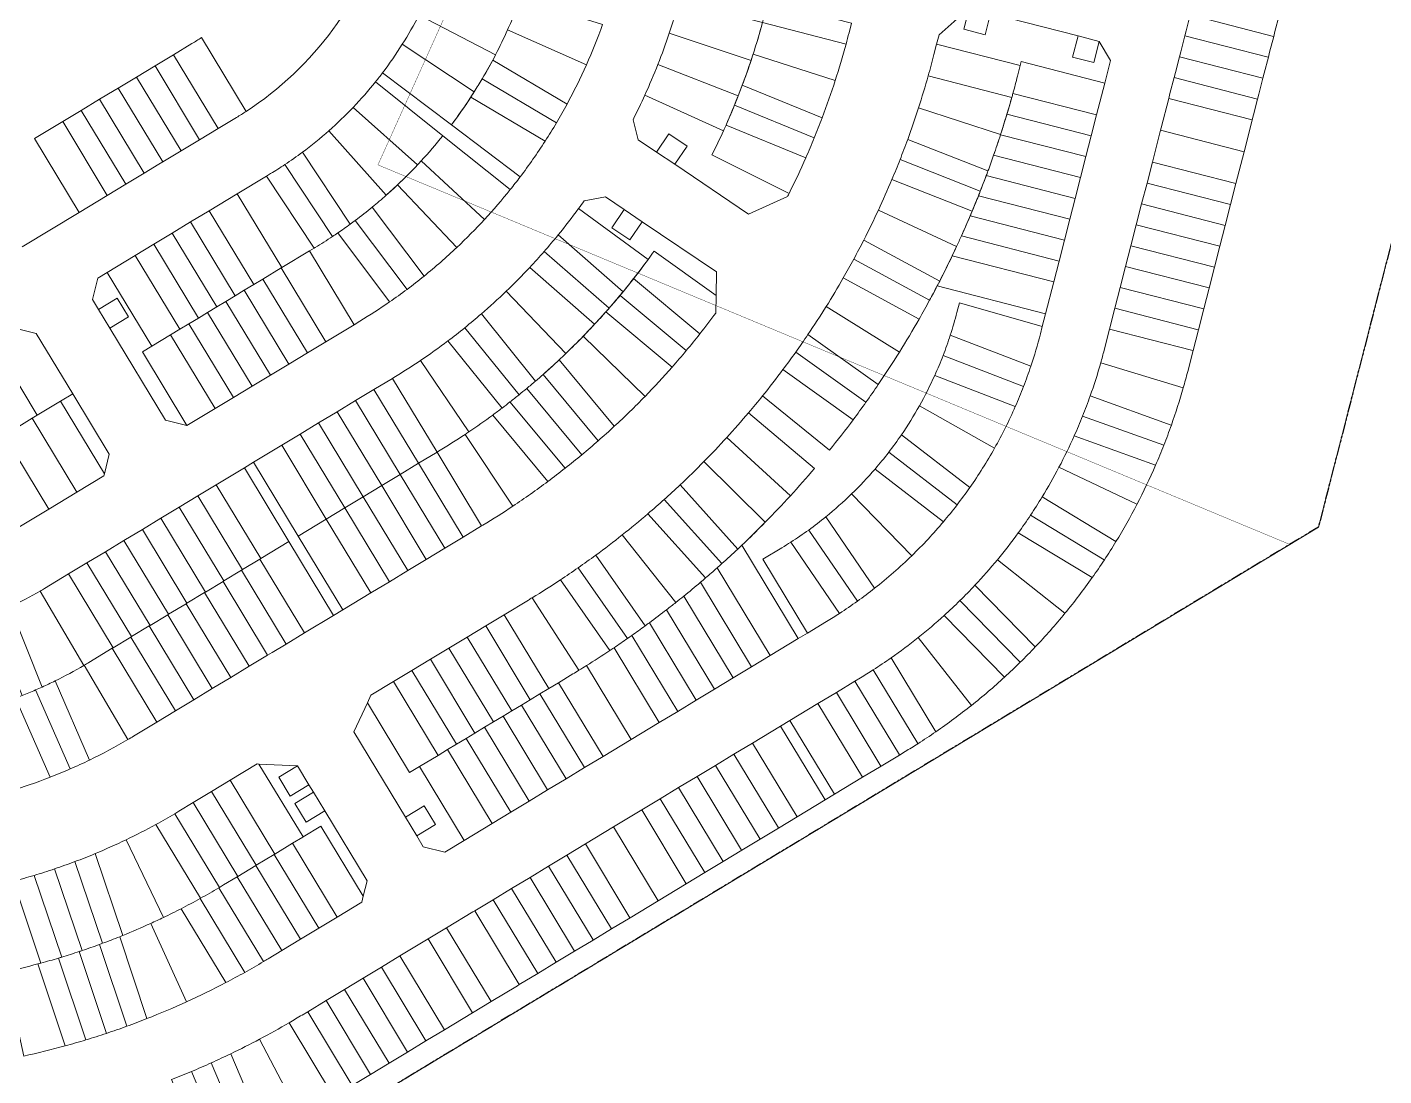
# Model space of a CAD drawing. Header units: centimetres. Extents: x -6122352 to 6876996, y -1694241 to 2592194.
# Drawn here: x -3083444 to -2705937, y -616587 to -324659 of the extents above; entities that cross this region are included whole.
import ezdxf

# ---------------------------------------------------------------- set-up
doc = ezdxf.new("R2010")
doc.units = ezdxf.units.CM
doc.header["$MEASUREMENT"] = 0
doc.linetypes.add('23585-XR-AR-DAMAC PLOT LIMITS$0$PHANTOM2', pattern=[1.25, 0.625, -0.125, 0.125, -0.125, 0.125, -0.125])
for name, color, linetype, lineweight, true_color in [('23585-XR-AR-DAMAC PLOT LIMITS$0$1-End units', 7, 'Continuous', 5, 0xf8991e), ('23585-XR-AR-DAMAC PLOT LIMITS$0$1-Open Space', 7, 'Continuous', 5, 0x90cf5a), ('23585-XR-AR-DAMAC PLOT LIMITS$0$1-Utility', 7, 'Continuous', 5, 0x8db1ff)]:
    doc.layers.add(name, color=color, linetype=linetype, lineweight=lineweight, true_color=true_color)
doc.layers.add('23585-XR-AR-DAMAC PLOT LIMITS$0$1-Mid units', color=41, linetype='Continuous', lineweight=5)
doc.layers.add('A-ANNO-TEXT', color=3, linetype='Continuous', lineweight=25)
doc.layers.add('23585-XR-AR-DAMAC PLOT LIMITS$0$D-Phase New', color=7, linetype='Continuous', true_color=0x000080)
doc.layers.add('23585-XR-AR-DAMAC PLOT LIMITS$0$PROJECT_LIMIT', color=1, linetype='Continuous')
doc.layers.add('@MI-REF LAYER', color=7, linetype='Continuous')

# ---------------------------------------------------------------- blocks, each defined once
blk = doc.blocks.new('23585-XR-AR-DAMAC PLOT LIMITS')
at = {"layer": '23585-XR-AR-DAMAC PLOT LIMITS$0$1-End units', "color": 251, "true_color": 0x636466}
for points in [[(498188.76, 2770326.78), (498168.68, 2770313.68), (498168.3, 2770314.26), (498163.68, 2770321.34), (498183.76, 2770334.44), (498183.78, 2770334.45), (498188.41, 2770327.36), (498188.78, 2770326.79)], [(498193.76, 2770319.11), (498173.68, 2770306.01), (498168.68, 2770313.68), (498188.76, 2770326.78), (498188.78, 2770326.79), (498193.78, 2770319.13)], [(498245.48, 2770130.9), (498243.68, 2770121.92), (498243.66, 2770121.93), (498220.15, 2770126.65), (498221.95, 2770135.62), (498245.46, 2770130.9)], [(498243.09, 2770118.99), (498241.29, 2770110.02), (498241.27, 2770110.02), (498217.76, 2770114.74), (498219.56, 2770123.71), (498243.07, 2770118.99)], [(498033.79, 2770117.92), (498033.47, 2770116.35), (498031.71, 2770107.58), (498008.18, 2770112.3), (498010.05, 2770121.65)], [(498057.01, 2770111.65), (498055.21, 2770102.68), (498031.67, 2770107.38), (498031.71, 2770107.58), (498033.47, 2770116.35)], [(498008.18, 2770112.3), (498031.71, 2770107.58), (498031.67, 2770107.38), (498030.49, 2770101.5), (498029.91, 2770098.61), (498006.38, 2770103.33)], [(497960.57, 2770090.06), (497984.1, 2770085.34), (497982.3, 2770076.37), (497958.77, 2770081.09)], [(498025.19, 2770075.08), (498024.59, 2770072.09), (498023.39, 2770066.11), (497999.86, 2770070.83), (498001.66, 2770079.8)], [(498234.2, 2770074.72), (498232.4, 2770065.75), (498232.39, 2770065.75), (498208.87, 2770070.47), (498210.67, 2770079.44), (498234.19, 2770074.73)], [(498048.12, 2770067.38), (498046.32, 2770058.41), (498022.79, 2770063.12), (498023.39, 2770066.11), (498024.59, 2770072.09)], [(498091.68, 2770069.43), (498089.88, 2770060.46), (498066.34, 2770065.18), (498068.15, 2770074.15)], [(498115.21, 2770064.71), (498113.41, 2770055.73), (498089.88, 2770060.46), (498091.68, 2770069.43)], [(498232.4, 2770065.75), (498230.6, 2770056.78), (498230.59, 2770056.78), (498207.07, 2770061.5), (498208.87, 2770070.47), (498232.39, 2770065.75)], [(498089.29, 2770057.52), (498087.49, 2770048.55), (498063.95, 2770053.27), (498065.76, 2770062.24)], [(498112.82, 2770052.8), (498110.96, 2770043.56), (498087.43, 2770048.28), (498087.49, 2770048.55), (498089.29, 2770057.52)], [(498161.2, 2770047.91), (498160.02, 2770042), (498159.38, 2770038.84), (498137.13, 2770043.31), (498136.23, 2770045.46), (498137.67, 2770052.63)], [(498185.35, 2770046.25), (498183.55, 2770037.28), (498160.02, 2770042), (498161.2, 2770047.91), (498161.82, 2770050.97)], [(498018.33, 2770040.92), (498017.56, 2770037.05), (498016.07, 2770029.63), (497992.54, 2770034.35), (497993.95, 2770041.37), (497999.07, 2770044.78)], [(498040.69, 2770032.41), (498041.01, 2770031.93), (498039.28, 2770023.31), (498015.75, 2770028.03), (498016.07, 2770029.63), (498017.56, 2770037.05)], [(498039.28, 2770023.31), (498037.48, 2770014.34), (498013.95, 2770019.06), (498014.89, 2770023.74), (498015.75, 2770028.03)], [(498223.4, 2770020.88), (498221.72, 2770012.51), (498221.7, 2770012.51), (498198.19, 2770017.23), (498199.87, 2770025.6), (498199.99, 2770026.2), (498223.5, 2770021.49), (498223.52, 2770021.48)], [(498037.48, 2770014.34), (498035.47, 2770004.31), (498012.14, 2770010.08), (498013.71, 2770017.86), (498013.95, 2770019.06)], [(498176.02, 2770006.12), (498177, 2770004.64), (498175.43, 2769996.85), (498151.9, 2770001.57), (498152.56, 2770004.82), (498152.56, 2770004.87), (498153.71, 2770010.59)], [(498220.54, 2770006.62), (498218.73, 2769997.63), (498218.72, 2769997.63), (498195.21, 2770002.38), (498197.01, 2770011.35), (498220.52, 2770006.63)], [(498152.56, 2770004.87), (498152.56, 2770004.82), (498151.9, 2770001.57), (498150.75, 2769995.85), (498127.22, 2770000.57), (498128.95, 2770009.18), (498129.27, 2770009.5), (498129.31, 2770009.54)]]:
    blk.add_lwpolyline(points, close=True, dxfattribs=at)
for points in [[(498153.49, 2770303.47), (498133.35, 2770290.33, 0.00456), (498130.66, 2770294.54), (498129.02, 2770297.06), (498128.39, 2770298.02), (498148.49, 2770311.13)], [(498130.66, 2770294.54, -0.00456), (498133.35, 2770290.33, -0.001049), (498133.96, 2770289.36), (498113.86, 2770276.24, 0.006148), (498110.56, 2770281.43), (498108.92, 2770283.94), (498129.02, 2770297.06)], [(498139.47, 2770280.08), (498118.6, 2770268.23, 0.009305), (498113.86, 2770276.24), (498133.96, 2770289.36, -0.009844)], [(498142.42, 2770274.75, -0.004252), (498144.59, 2770270.63), (498123.03, 2770260.08, 0.009281), (498118.6, 2770268.23), (498139.47, 2770280.08, -0.005555)], [(498225.82, 2770269.91), (498225.8, 2770269.9), (498205.17, 2770257.68, 0.006105), (498203.2, 2770260.77), (498199.91, 2770265.81), (498219.99, 2770278.91), (498220.01, 2770278.93), (498223.3, 2770273.89, -0.006758)], [(498231.21, 2770260.49), (498231.19, 2770260.48), (498209.97, 2770249.31, 0.016063), (498205.17, 2770257.68), (498225.8, 2770269.9), (498225.82, 2770269.91, -0.015588)], [(498097.33, 2770256.27), (498076.47, 2770244.41, 0.011357), (498071.76, 2770252.27), (498091.87, 2770265.38, -0.011781)], [(498184.72, 2770255.61), (498158.64, 2770238.59, 0.00138), (498158.12, 2770240.01, 0.00716), (498155.29, 2770247.33), (498179.72, 2770263.27)], [(498152.94, 2770252.96, -0.002922), (498154.19, 2770250.01), (498132.03, 2770240.8, 0.009281), (498128.3, 2770249.3), (498149.87, 2770259.85, -0.006885)], [(498102.52, 2770246.6), (498080.81, 2770236.34, 0.009081), (498077.37, 2770242.81, 0.002282), (498076.47, 2770244.41), (498097.33, 2770256.27, -0.012156)], [(498077.37, 2770242.81), (498056.39, 2770231.14, 0.0131), (498051.66, 2770239.15), (498071.76, 2770252.27, -0.013639)], [(498192.73, 2770242.71), (498171.21, 2770232.03, 0.015291), (498167.78, 2770237.66), (498166.26, 2770239.98), (498186.74, 2770252.51), (498187.88, 2770250.77, -0.01785)], [(498158.12, 2770240.01), (498135.43, 2770232.17, 0.009281), (498132.03, 2770240.8), (498154.19, 2770250.01, -0.009807)], [(498241.02, 2770238.51), (498240.99, 2770238.51), (498218.75, 2770229.5, 0.016118), (498215.19, 2770238.5), (498236.46, 2770249.69), (498236.48, 2770249.7, -0.017331)], [(498082.23, 2770233.49), (498060.68, 2770222.94, 0.013033), (498056.39, 2770231.14), (498077.37, 2770242.81, -0.013033)], [(498244.72, 2770227.2), (498244.7, 2770227.2), (498221.68, 2770220.46, 0.015829), (498218.75, 2770229.5), (498240.99, 2770238.51), (498241.02, 2770238.51, -0.017091)], [(498085.94, 2770225.5, -0.002102), (498086.61, 2770223.94), (498064.54, 2770214.52, 0.013035), (498060.68, 2770222.94), (498082.23, 2770233.49, -0.010932)], [(498111.82, 2770225.61), (498089.41, 2770217.02, 0.009262), (498086.61, 2770223.94, 0.002102), (498085.94, 2770225.5), (498107.65, 2770235.75, -0.012156)], [(498202.72, 2770219.87), (498179.91, 2770212.39, 0.02204), (498176.55, 2770221.28), (498198.07, 2770231.96, -0.024575)], [(498165.13, 2770218.37), (498142.01, 2770211.93, 0.009281), (498139.35, 2770220.82), (498162.04, 2770228.67, -0.009807)], [(498047.35, 2770208.16), (498025.33, 2770198.62, 0.009568), (498023.18, 2770203.33, 0.007816), (498021.29, 2770207.12), (498042.1, 2770219.11, -0.019057)], [(498167.81, 2770207.97), (498144.33, 2770202.95, 0.009281), (498142.01, 2770211.93), (498165.13, 2770218.37, -0.009807)], [(498206.15, 2770207.38), (498182.48, 2770203.24, 0.022037), (498179.91, 2770212.39), (498202.72, 2770219.87, -0.024577)], [(498249.86, 2770203.26), (498249.84, 2770203.26), (498226.16, 2770199.47, 0.015758), (498224.56, 2770208.8), (498247.64, 2770215.55), (498247.66, 2770215.56, -0.017942)], [(498051.75, 2770196.85), (498028.77, 2770189.87, 0.003163), (498028.19, 2770191.48, 0.014221), (498025.33, 2770198.62), (498047.35, 2770208.16, -0.019058)], [(498025.33, 2770198.62, -0.014221), (498028.19, 2770191.48), (498005.66, 2770183.2, 0.021398), (498001.99, 2770191.99), (498023.18, 2770203.33, -0.009568)], [(498251.18, 2770190.86), (498251.16, 2770190.86), (498227.17, 2770190.08, 0.015739), (498226.16, 2770199.47), (498249.84, 2770203.26), (498249.86, 2770203.26, -0.017908)], [(498148.4, 2770182.06, 0.009283), (498146.84, 2770191.21), (498170.32, 2770196.23, -0.009807), (498172.13, 2770185.64)], [(498209.24, 2770182.65), (498185.25, 2770181.94, 0.022044), (498184.55, 2770191.42), (498208.22, 2770195.56, -0.024574)], [(498030.64, 2770184.16, -0.007744), (498031.79, 2770180.13), (498008.52, 2770174.27, 0.021059), (498005.66, 2770183.2), (498028.19, 2770191.48, -0.014254)], [(498122.6, 2770188.08, -0.008114), (498123.88, 2770180.88), (498100.09, 2770177.67, 0.00836), (498098.88, 2770184.3, 0.003471), (498098.31, 2770187.04), (498119.04, 2770191.43)], [(498057.88, 2770173.52), (498034.27, 2770169.19, 0.017388), (498032.25, 2770178.38), (498055.24, 2770185.37, -0.01906)], [(498100.8, 2770173.05), (498076.93, 2770170.4, 0.013148), (498075.35, 2770179.6), (498098.88, 2770184.3, -0.014154)], [(498034.27, 2770169.19), (498010.66, 2770164.87, 0.021678), (498008.52, 2770174.27), (498031.79, 2770180.13, -0.020735)], [(498208.94, 2770168.92), (498185.11, 2770172.33, 0.022294), (498185.25, 2770181.94), (498209.24, 2770182.65, -0.026063)], [(498174.11, 2770169.02), (498150.21, 2770166.9, 0.009223), (498149.22, 2770176.07), (498173.04, 2770179.07, -0.009226)], [(498251.19, 2770166.72), (498251.17, 2770166.73), (498227.26, 2770168.57, 0.015853), (498227.6, 2770178.08), (498251.58, 2770178.87), (498251.6, 2770178.87, -0.017448)], [(498059.92, 2770158.22), (498036.01, 2770156.2, 0.017173), (498034.91, 2770165.43), (498058.63, 2770169.08, -0.017173)], [(498126.41, 2770157.88), (498102.45, 2770156.5, 0.005751), (498102.12, 2770161.12, 0.005794), (498101.69, 2770165.78), (498125.49, 2770168.98, -0.012344)], [(498174.82, 2770158.93), (498150.85, 2770157.7, 0.009226), (498150.21, 2770166.9), (498174.11, 2770169.02, -0.009225)], [(498036.01, 2770156.2, -0.002693), (498036.12, 2770154.75), (498012.23, 2770152.33, 0.021345), (498011.19, 2770161.77), (498034.91, 2770165.43, -0.017173)], [(498251.19, 2770166.72, -0.017671), (498249.91, 2770154.49), (498249.89, 2770154.49), (498226.33, 2770159.22, 0.015645), (498227.26, 2770168.57), (498251.17, 2770166.73)], [(498102.73, 2770149.73), (498078.73, 2770149.14, 0.013148), (498078.26, 2770158.47), (498102.12, 2770161.12, -0.014154)], [(498060.47, 2770147.29), (498036.47, 2770146.92, 0.014481), (498036.12, 2770154.75, 0.002693), (498036.01, 2770156.2), (498059.92, 2770158.22, -0.017175)], [(498126.78, 2770145.95), (498102.77, 2770147.11, 0.003254), (498102.73, 2770149.73, 0.008403), (498102.45, 2770156.5), (498126.41, 2770157.88, -0.013236)], [(498175.16, 2770148.19), (498151.16, 2770148.42, 0.009281), (498150.85, 2770157.7), (498174.82, 2770158.93, -0.009808)], [(498207.5, 2770157, -0.008131), (498206.72, 2770152.78), (498205.5, 2770146.7), (498181.97, 2770151.42), (498183.19, 2770157.5, 0.006842), (498183.73, 2770160.41)], [(498036.47, 2770142.58), (498012.47, 2770142.98, 0.021026), (498012.23, 2770152.33), (498036.12, 2770154.75, -0.022509)], [(498060.19, 2770135.16), (498036.29, 2770137.52, 0.00936), (498036.47, 2770142.58, 0.008024), (498036.47, 2770146.92), (498060.47, 2770147.29, -0.019058)], [(498102.75, 2770141.1, -0.003451), (498102.68, 2770138.32), (498078.71, 2770139.81, 0.013148), (498078.73, 2770149.14), (498102.73, 2770149.73, -0.010703)], [(498204.91, 2770143.76), (498203.11, 2770134.79), (498175.15, 2770140.4, 0.001638), (498175.17, 2770142.19, 0.005475), (498175.16, 2770148.19, 0.001405), (498175.14, 2770149.73)], [(498036.47, 2770142.58, -0.009359), (498036.29, 2770137.52, -0.011091), (498035.83, 2770131.53, -0.003262), (498035.65, 2770129.78), (498011.91, 2770133.5, 0.021322), (498012.47, 2770142.98)], [(498175.05, 2770136.19, -0.001716), (498174.98, 2770134.31, -0.005538), (498174.68, 2770128.25, -0.002553), (498174.5, 2770125.46), (498150.56, 2770127.16, 0.009281), (498151.04, 2770136.42)], [(497992.93, 2770129.62, -0.00847), (497992.37, 2770126.52), (497991.19, 2770120.64), (497967.66, 2770125.36), (497968.84, 2770131.24, 0.011418), (497969.39, 2770134.34)], [(498101.94, 2770126.34, -0.003997), (498101.62, 2770123.13, -0.010158), (498100.57, 2770115.01), (498076.83, 2770118.56, 0.013148), (498077.97, 2770127.83)], [(498174.5, 2770125.46, -0.002965), (498174.25, 2770122.22, -0.005505), (498173.69, 2770116.21, -0.001335), (498173.53, 2770114.76), (498149.73, 2770117.91, 0.009281), (498150.56, 2770127.16)], [(498059.01, 2770123.22, -0.015506), (498057.37, 2770113.48), (498057.01, 2770111.65), (498033.47, 2770116.35), (498033.79, 2770117.92), (498033.84, 2770118.2, 0.010571), (498034.85, 2770123.83, 0.003263), (498035.11, 2770125.58)], [(498125.63, 2770121.97, -0.013236), (498124.1, 2770110.13), (498100.39, 2770113.82, 0.001492), (498100.57, 2770115.01, 0.010158), (498101.62, 2770123.13)], [(498100.57, 2770115.01, -0.001492), (498100.39, 2770113.82, -0.010918), (498098.84, 2770105.15), (498098.76, 2770104.73), (498075.23, 2770109.45), (498075.31, 2770109.88, 0.012412), (498076.83, 2770118.56)], [(498124.1, 2770110.13, -0.010918), (498122.38, 2770100.43), (498122.29, 2770100), (498098.76, 2770104.73), (498098.84, 2770105.15, 0.010918), (498100.39, 2770113.82)], [(498171.95, 2770102.86, -0.007045), (498170.66, 2770095.25, -0.002262), (498170.2, 2770092.81), (498146.55, 2770096.9, 0.009258), (498148.16, 2770106.02)], [(498196.03, 2770099.49), (498194.23, 2770090.54), (498170.66, 2770095.25, 0.007045), (498171.95, 2770102.86, 0.001309), (498172.17, 2770104.28)], [(498170.2, 2770092.81, -0.001768), (498169.83, 2770090.91), (498168.9, 2770086.27), (498168.28, 2770083.21), (498144.75, 2770087.93), (498146.3, 2770095.63, 0.001293), (498146.55, 2770096.9)], [(498194.23, 2770090.54), (498192.43, 2770081.55), (498168.9, 2770086.27), (498169.83, 2770090.91, 0.001768), (498170.2, 2770092.81, 0.002262), (498170.66, 2770095.25)], [(498078.04, 2770001.48), (498077.99, 2770001.22), (498076.5, 2769993.78, -0.003073), (498076.18, 2769992.25), (498076.17, 2769992.19), (498052.7, 2769997.21, 0.003206), (498052.97, 2769998.5), (498054.51, 2770006.21)], [(498101.52, 2769996.5), (498100.03, 2769989.06, -0.003073), (498099.65, 2769987.24), (498076.18, 2769992.25, 0.003073), (498076.5, 2769993.78), (498077.99, 2770001.22)], [(498076.17, 2769992.19, -0.017951), (498073.94, 2769983.35, -0.007891), (498072.76, 2769979.52), (498050.28, 2769988.02, 0.023084), (498052.7, 2769997.21)], [(498099.65, 2769987.24, -0.019972), (498096.67, 2769975.56), (498073.94, 2769983.35, 0.017951), (498076.17, 2769992.19), (498076.18, 2769992.25)], [(498145.9, 2769972.35), (498145.86, 2769972.19, -0.007536), (498144.37, 2769966.37, -0.006905), (498142.85, 2769961.07), (498119.88, 2769968.02, 0.013381), (498122.35, 2769977.07)], [(498092.78, 2769964.21, -0.020449), (498087.85, 2769952.9), (498066.26, 2769963.37, 0.010676), (498068.52, 2769968.3, 0.007891), (498070.05, 2769972)], [(498142.85, 2769961.07, -0.004869), (498141.69, 2769957.37, -0.01065), (498138.9, 2769949.35), (498116.9, 2769959.06, 0.013456), (498119.88, 2769968.02)], [(498167.95, 2769961.63, -0.013603), (498164.52, 2769949.98), (498141.69, 2769957.37, 0.004869), (498142.85, 2769961.07, 0.006905), (498144.37, 2769966.37)], [(498211.62, 2769962.34, -0.010258), (498209.09, 2769951.74), (498209.07, 2769951.74), (498185.9, 2769957.95, 0.009728), (498188.09, 2769967.09), (498211.6, 2769962.34)], [(498164.52, 2769949.98, -0.013406), (498160.53, 2769938.69), (498138.59, 2769948.5, 0.001136), (498138.9, 2769949.35, 0.01065), (498141.69, 2769957.37)], [(498209.09, 2769951.74, -0.010235), (498206.13, 2769941.28), (498206.11, 2769941.28), (498183.49, 2769949.32, 0.009269), (498185.9, 2769957.95), (498209.07, 2769951.74)], [(498129.21, 2769927.39, -0.001135), (498128.79, 2769926.59, -0.011633), (498124.31, 2769918.47, -0.002752), (498123.2, 2769916.58), (498102.59, 2769928.88, 0.013456), (498107.21, 2769937.11)], [(498150.74, 2769916.78, -0.013253), (498145.05, 2769906.39), (498124.31, 2769918.47, 0.011633), (498128.79, 2769926.59)]]:
    blk.add_lwpolyline(points, format="xyb", close=True, dxfattribs=at)
at = {"layer": '23585-XR-AR-DAMAC PLOT LIMITS$0$1-Mid units', "color": 251, "true_color": 0x636466}
for points in [[(498170.65, 2770354.54), (498150.57, 2770341.44), (498149.78, 2770342.64), (498147.29, 2770346.46), (498167.37, 2770359.57), (498167.39, 2770359.58), (498169.88, 2770355.76), (498170.67, 2770354.55)], [(498173.93, 2770349.52), (498153.85, 2770336.41), (498153.06, 2770337.62), (498150.57, 2770341.44), (498170.65, 2770354.54), (498170.67, 2770354.55), (498173.16, 2770350.73), (498173.95, 2770349.53)], [(498177.21, 2770344.49), (498157.13, 2770331.39), (498156.34, 2770332.59), (498153.85, 2770336.41), (498173.93, 2770349.52), (498173.95, 2770349.53), (498176.44, 2770345.71), (498177.23, 2770344.5)], [(498180.49, 2770339.47), (498160.4, 2770326.36), (498159.62, 2770327.57), (498157.13, 2770331.39), (498177.21, 2770344.49), (498177.23, 2770344.5), (498179.72, 2770340.68), (498180.5, 2770339.48)], [(498183.76, 2770334.44), (498163.68, 2770321.34), (498162.9, 2770322.54), (498160.4, 2770326.36), (498180.49, 2770339.47), (498180.5, 2770339.48), (498183, 2770335.66), (498183.78, 2770334.45)], [(498197.04, 2770314.09), (498176.96, 2770300.99), (498173.68, 2770306.01), (498193.76, 2770319.11), (498193.78, 2770319.13), (498197.06, 2770314.1)], [(498200.32, 2770309.06), (498180.24, 2770295.96), (498176.96, 2770300.99), (498197.04, 2770314.09), (498197.06, 2770314.1), (498200.34, 2770309.08)], [(498203.6, 2770304.04), (498183.52, 2770290.94), (498180.24, 2770295.96), (498200.32, 2770309.06), (498200.34, 2770309.08), (498203.62, 2770304.05)], [(498206.88, 2770299.01), (498186.8, 2770285.91), (498183.52, 2770290.94), (498203.6, 2770304.04), (498203.62, 2770304.05), (498206.9, 2770299.03)], [(498210.16, 2770293.99), (498190.08, 2770280.89), (498186.8, 2770285.91), (498206.88, 2770299.01), (498206.9, 2770299.03), (498210.18, 2770294)], [(498213.44, 2770288.96), (498193.36, 2770275.86), (498190.08, 2770280.89), (498210.16, 2770293.99), (498210.18, 2770294), (498213.46, 2770288.98)], [(498216.71, 2770283.94), (498196.63, 2770270.84), (498193.36, 2770275.86), (498213.44, 2770288.96), (498213.46, 2770288.98), (498216.73, 2770283.95)], [(498219.99, 2770278.91), (498199.91, 2770265.81), (498196.63, 2770270.84), (498216.71, 2770283.94), (498216.73, 2770283.95), (498220.01, 2770278.93)], [(498247.84, 2770142.66), (498246.66, 2770136.78), (498246.64, 2770136.78), (498223.13, 2770141.51), (498224.31, 2770147.39), (498247.82, 2770142.66)], [(498246.66, 2770136.78), (498245.48, 2770130.9), (498245.46, 2770130.9), (498221.95, 2770135.62), (498223.13, 2770141.51), (498246.64, 2770136.78)], [(497967.66, 2770125.36), (497991.19, 2770120.64), (497990.01, 2770114.75), (497966.48, 2770119.48)], [(497966.48, 2770119.48), (497990.01, 2770114.75), (497988.83, 2770108.87), (497965.3, 2770113.59)], [(497965.3, 2770113.59), (497988.83, 2770108.87), (497987.65, 2770102.99), (497964.11, 2770107.71)], [(498241.29, 2770110.02), (498240.11, 2770104.14), (498240.09, 2770104.14), (498216.57, 2770108.86), (498217.76, 2770114.74), (498241.27, 2770110.02)], [(498098.76, 2770104.73), (498097.58, 2770098.84), (498074.05, 2770103.57), (498075.23, 2770109.45)], [(498240.11, 2770104.14), (498238.93, 2770098.25), (498238.91, 2770098.26), (498215.39, 2770102.98), (498216.57, 2770108.86), (498240.09, 2770104.14)], [(497964.11, 2770107.71), (497987.65, 2770102.99), (497987.4, 2770101.78), (497986.47, 2770097.11), (497962.93, 2770101.83), (497963.87, 2770106.5)], [(498031.67, 2770107.38), (498055.21, 2770102.68), (498054.02, 2770096.8), (498030.49, 2770101.5)], [(498122.29, 2770100), (498121.11, 2770094.12), (498097.58, 2770098.84), (498098.76, 2770104.73)], [(497962.93, 2770101.83), (497986.47, 2770097.11), (497985.28, 2770091.22), (497961.75, 2770095.95)], [(498006.38, 2770103.33), (498029.91, 2770098.61), (498029.31, 2770095.62), (498028.73, 2770092.73), (498005.2, 2770097.45)], [(498054.02, 2770096.8), (498052.84, 2770090.91), (498029.31, 2770095.62), (498029.91, 2770098.61), (498030.49, 2770101.5)], [(498097.58, 2770098.84), (498096.4, 2770092.96), (498072.87, 2770097.68), (498074.05, 2770103.57)], [(498238.93, 2770098.25), (498237.74, 2770092.37), (498237.73, 2770092.37), (498214.21, 2770097.09), (498215.39, 2770102.98), (498238.91, 2770098.26)], [(498028.73, 2770092.73), (498028.13, 2770089.73), (498027.55, 2770086.84), (498004.02, 2770091.57), (498005.2, 2770097.45)], [(498096.4, 2770092.96), (498095.22, 2770087.08), (498071.69, 2770091.8), (498072.87, 2770097.68)], [(498121.11, 2770094.12), (498119.93, 2770088.24), (498096.4, 2770092.96), (498097.58, 2770098.84)], [(498237.74, 2770092.37), (498236.56, 2770086.49), (498236.55, 2770086.49), (498213.03, 2770091.21), (498214.21, 2770097.09), (498237.73, 2770092.37)], [(497961.75, 2770095.95), (497985.28, 2770091.22), (497984.1, 2770085.34), (497960.57, 2770090.06)], [(498052.84, 2770090.91), (498051.66, 2770085.03), (498028.13, 2770089.73), (498028.73, 2770092.73), (498029.31, 2770095.62)], [(498027.55, 2770086.84), (498026.95, 2770083.85), (498026.37, 2770080.96), (498002.84, 2770085.68), (498004.02, 2770091.57)], [(498051.66, 2770085.03), (498050.48, 2770079.15), (498026.95, 2770083.85), (498027.55, 2770086.84), (498028.13, 2770089.73)], [(498095.22, 2770087.08), (498094.04, 2770081.19), (498070.51, 2770085.92), (498071.69, 2770091.8)], [(498119.93, 2770088.24), (498118.75, 2770082.35), (498095.22, 2770087.08), (498096.4, 2770092.96)], [(498236.56, 2770086.49), (498235.38, 2770080.61), (498235.37, 2770080.61), (498211.85, 2770085.33), (498213.03, 2770091.21), (498236.55, 2770086.49)], [(498002.84, 2770085.68), (498026.37, 2770080.96), (498025.77, 2770077.97), (498025.19, 2770075.08), (498001.66, 2770079.8)], [(498094.04, 2770081.19), (498092.86, 2770075.31), (498069.33, 2770080.03), (498070.51, 2770085.92)], [(498118.75, 2770082.35), (498117.57, 2770076.47), (498094.04, 2770081.19), (498095.22, 2770087.08)], [(498168.28, 2770083.21), (498167.72, 2770080.39), (498167.1, 2770077.32), (498143.57, 2770082.05), (498144.75, 2770087.93)], [(498168.9, 2770086.27), (498192.43, 2770081.55), (498191.25, 2770075.67), (498167.72, 2770080.39), (498168.28, 2770083.21)], [(498050.48, 2770079.15), (498049.3, 2770073.27), (498025.77, 2770077.97), (498026.37, 2770080.96), (498026.95, 2770083.85)], [(498167.1, 2770077.32), (498166.54, 2770074.5), (498165.92, 2770071.44), (498142.39, 2770076.16), (498143.57, 2770082.05)], [(498235.38, 2770080.61), (498234.2, 2770074.72), (498234.19, 2770074.73), (498210.67, 2770079.44), (498211.85, 2770085.33), (498235.37, 2770080.61)], [(498092.86, 2770075.31), (498091.68, 2770069.43), (498068.15, 2770074.15), (498069.33, 2770080.03)], [(498117.57, 2770076.47), (498116.39, 2770070.59), (498092.86, 2770075.31), (498094.04, 2770081.19)], [(498191.25, 2770075.67), (498190.07, 2770069.78), (498166.54, 2770074.5), (498167.1, 2770077.32), (498167.72, 2770080.39)], [(498049.3, 2770073.27), (498048.12, 2770067.38), (498024.59, 2770072.09), (498025.19, 2770075.08), (498025.77, 2770077.97)], [(498116.39, 2770070.59), (498115.21, 2770064.71), (498091.68, 2770069.43), (498092.86, 2770075.31)], [(498142.39, 2770076.16), (498165.92, 2770071.44), (498165.36, 2770068.62), (498164.74, 2770065.56), (498141.21, 2770070.28)], [(498166.54, 2770074.5), (498190.07, 2770069.78), (498188.89, 2770063.9), (498165.36, 2770068.62), (498165.92, 2770071.44)], [(498164.74, 2770065.56), (498164.18, 2770062.74), (498163.56, 2770059.68), (498140.03, 2770064.4), (498141.21, 2770070.28)], [(498165.36, 2770068.62), (498188.89, 2770063.9), (498187.71, 2770058.02), (498164.18, 2770062.74), (498164.74, 2770065.56)], [(498163.56, 2770059.68), (498163, 2770056.86), (498162.38, 2770053.79), (498138.85, 2770058.51), (498140.03, 2770064.4)], [(498187.71, 2770058.02), (498186.53, 2770052.13), (498163, 2770056.86), (498163.56, 2770059.68), (498164.18, 2770062.74)], [(498230.6, 2770056.78), (498229.42, 2770050.9), (498229.41, 2770050.9), (498205.89, 2770055.62), (498207.07, 2770061.5), (498230.59, 2770056.78)], [(498138.85, 2770058.51), (498162.38, 2770053.79), (498161.82, 2770050.97), (498161.2, 2770047.91), (498137.67, 2770052.63)], [(498163, 2770056.86), (498186.53, 2770052.13), (498185.35, 2770046.25), (498161.82, 2770050.97), (498162.38, 2770053.79)], [(498229.42, 2770050.9), (498228.24, 2770045.01), (498228.23, 2770045.02), (498204.71, 2770049.73), (498205.89, 2770055.62), (498229.41, 2770050.9)], [(498087.49, 2770048.55), (498087.43, 2770048.28), (498086.31, 2770042.7), (498086.31, 2770042.66), (498062.77, 2770047.39), (498063.95, 2770053.27)], [(498110.96, 2770043.56), (498109.78, 2770037.68), (498086.25, 2770042.4), (498086.31, 2770042.66), (498086.31, 2770042.7), (498087.43, 2770048.28)], [(498228.24, 2770045.01), (498227.06, 2770039.13), (498227.05, 2770039.13), (498203.53, 2770043.85), (498204.71, 2770049.73), (498228.23, 2770045.02)], [(498086.31, 2770042.66), (498086.25, 2770042.4), (498085.12, 2770036.78), (498061.59, 2770041.5), (498062.77, 2770047.39)], [(498085.12, 2770036.78), (498085.07, 2770036.52), (498083.94, 2770030.9), (498060.41, 2770035.62), (498061.59, 2770041.5)], [(498109.78, 2770037.68), (498108.89, 2770033.22), (498108.6, 2770031.8), (498085.07, 2770036.52), (498085.12, 2770036.78), (498086.25, 2770042.4)], [(498227.06, 2770039.13), (498225.88, 2770033.25), (498225.86, 2770033.25), (498202.35, 2770037.97), (498203.53, 2770043.85), (498227.05, 2770039.13)], [(498108.6, 2770031.8), (498107.42, 2770025.91), (498083.89, 2770030.64), (498083.94, 2770030.9), (498085.07, 2770036.52)], [(498225.88, 2770033.25), (498224.7, 2770027.36), (498224.68, 2770027.37), (498201.17, 2770032.09), (498202.35, 2770037.97), (498225.86, 2770033.25)], [(498016.07, 2770029.63), (498015.75, 2770028.03), (498014.89, 2770023.74), (497991.36, 2770028.47), (497992.54, 2770034.35)], [(498083.94, 2770030.9), (498083.89, 2770030.64), (498082.76, 2770025.02), (498059.23, 2770029.74), (498060.41, 2770035.62)], [(498082.76, 2770025.02), (498082.71, 2770024.75), (498081.58, 2770019.13), (498058.05, 2770023.85), (498059.23, 2770029.74)], [(498107.42, 2770025.91), (498106.24, 2770020.03), (498082.71, 2770024.75), (498082.76, 2770025.02), (498083.89, 2770030.64)], [(498224.7, 2770027.36), (498223.52, 2770021.48), (498223.5, 2770021.49), (498199.99, 2770026.2), (498201.17, 2770032.09), (498224.68, 2770027.37)], [(498081.58, 2770019.13), (498081.53, 2770018.87), (498080.4, 2770013.25), (498056.87, 2770017.97), (498058.05, 2770023.85)], [(498106.24, 2770020.03), (498105.06, 2770014.15), (498081.53, 2770018.87), (498081.58, 2770019.13), (498082.71, 2770024.75)], [(498080.4, 2770013.25), (498080.35, 2770012.99), (498079.22, 2770007.37), (498055.69, 2770012.09), (498056.87, 2770017.97)], [(498105.06, 2770014.15), (498103.88, 2770008.27), (498080.35, 2770012.99), (498080.4, 2770013.25), (498081.53, 2770018.87)], [(498079.22, 2770007.37), (498079.17, 2770007.11), (498078.04, 2770001.48), (498054.51, 2770006.21), (498055.69, 2770012.09)], [(498103.88, 2770008.27), (498102.7, 2770002.38), (498079.17, 2770007.11), (498079.22, 2770007.37), (498080.35, 2770012.99)], [(498102.7, 2770002.38), (498101.52, 2769996.5), (498077.99, 2770001.22), (498078.04, 2770001.48), (498079.17, 2770007.11)], [(498150.75, 2769995.85), (498150.72, 2769995.69), (498149.57, 2769989.97), (498126.04, 2769994.69), (498127.22, 2770000.57)], [(498151.9, 2770001.57), (498175.43, 2769996.85), (498174.25, 2769990.97), (498150.72, 2769995.69), (498150.75, 2769995.85)], [(498218.73, 2769997.63), (498217.55, 2769991.75), (498217.54, 2769991.75), (498194.03, 2769996.5), (498195.21, 2770002.38), (498218.72, 2769997.63)], [(498174.25, 2769990.97), (498173.07, 2769985.08), (498149.54, 2769989.81), (498149.57, 2769989.97), (498150.72, 2769995.69)], [(498217.55, 2769991.75), (498216.37, 2769985.87), (498216.36, 2769985.87), (498192.85, 2769990.61), (498194.03, 2769996.5), (498217.54, 2769991.75)], [(498149.57, 2769989.97), (498149.54, 2769989.81), (498148.39, 2769984.09), (498124.86, 2769988.81), (498126.04, 2769994.69)], [(498173.07, 2769985.08), (498171.89, 2769979.2), (498148.36, 2769983.92), (498148.39, 2769984.09), (498149.54, 2769989.81)], [(498216.37, 2769985.87), (498215.19, 2769979.98), (498215.18, 2769979.99), (498191.67, 2769984.73), (498192.85, 2769990.61), (498216.36, 2769985.87)], [(498215.19, 2769979.98), (498214.01, 2769974.1), (498214, 2769974.1), (498190.49, 2769978.85), (498191.67, 2769984.73), (498215.18, 2769979.99)], [(498214.01, 2769974.1), (498212.83, 2769968.22), (498212.82, 2769968.22), (498189.31, 2769972.97), (498190.49, 2769978.85), (498214, 2769974.1)]]:
    blk.add_lwpolyline(points, close=True, dxfattribs=at)
for points in [[(498156.77, 2770298.45), (498136.48, 2770285.21, 0.004428), (498133.96, 2770289.36, 0.001049), (498133.35, 2770290.33), (498153.49, 2770303.47)], [(498160.05, 2770293.42), (498139.51, 2770280.02), (498139.47, 2770280.08, 0.005415), (498136.48, 2770285.21), (498156.77, 2770298.45)], [(498163.33, 2770288.4), (498142.42, 2770274.75, 0.005489), (498139.51, 2770280.02), (498160.05, 2770293.42)], [(498166.61, 2770283.37), (498145.22, 2770269.41, 0.001248), (498144.59, 2770270.63, 0.004252), (498142.42, 2770274.75), (498163.33, 2770288.4)], [(498169.88, 2770278.35), (498147.9, 2770264, 0.001286), (498147.29, 2770265.27, 0.004227), (498145.22, 2770269.41), (498166.61, 2770283.37)], [(498173.16, 2770273.32), (498150.48, 2770258.52, 0.001338), (498149.87, 2770259.85, 0.004189), (498147.9, 2770264), (498169.88, 2770278.35)], [(498147.29, 2770265.27), (498125.73, 2770254.72, 0.006001), (498123.03, 2770260.08), (498144.59, 2770270.63, -0.005475)], [(498176.44, 2770268.3), (498152.94, 2770252.96, 0.005547), (498150.48, 2770258.52), (498173.16, 2770273.32)], [(498091.87, 2770265.38), (498071.76, 2770252.27, 0.003993), (498070.03, 2770254.98), (498068.51, 2770257.31), (498088.61, 2770270.42), (498090.12, 2770268.09, -0.003569)], [(498179.72, 2770263.27), (498155.29, 2770247.33, 0.002646), (498154.19, 2770250.01, 0.002922), (498152.94, 2770252.96), (498176.44, 2770268.3)], [(498149.87, 2770259.85), (498128.3, 2770249.3, 0.006), (498125.73, 2770254.72), (498147.29, 2770265.27, -0.005475)], [(498233.94, 2770255.14), (498233.92, 2770255.13), (498212.69, 2770243.96, 0.009992), (498209.97, 2770249.31), (498231.19, 2770260.48), (498231.21, 2770260.49, -0.008615)], [(498236.48, 2770249.7), (498236.46, 2770249.69), (498215.19, 2770238.5, 0.010006), (498212.69, 2770243.96), (498233.92, 2770255.13), (498233.94, 2770255.14, -0.008623)], [(498105.15, 2770241.21), (498083.45, 2770230.96, 0.00349), (498082.23, 2770233.49, 0.003951), (498080.81, 2770236.34), (498102.52, 2770246.6, -0.00665)], [(498107.65, 2770235.75), (498085.94, 2770225.5, 0.007442), (498083.45, 2770230.96), (498105.15, 2770241.21, -0.00665)], [(498195.53, 2770237.4), (498174.03, 2770226.73, 0.013916), (498171.21, 2770232.03), (498192.73, 2770242.71, -0.011381)], [(498160.14, 2770234.36), (498137.46, 2770226.52, 0.006001), (498135.43, 2770232.17), (498158.12, 2770240.01, -0.005475)], [(498198.07, 2770231.96), (498176.55, 2770221.28, 0.013916), (498174.03, 2770226.73), (498195.53, 2770237.4, -0.011381)], [(498162.04, 2770228.67), (498139.35, 2770220.82, 0.006001), (498137.46, 2770226.52), (498160.14, 2770234.36, -0.005475)], [(498246.29, 2770221.41), (498246.27, 2770221.4), (498223.24, 2770214.66, 0.009993), (498221.68, 2770220.46), (498244.7, 2770227.2), (498244.72, 2770227.2, -0.008617)], [(498247.66, 2770215.56), (498247.64, 2770215.55), (498224.56, 2770208.8, 0.010011), (498223.24, 2770214.66), (498246.27, 2770221.4), (498246.29, 2770221.41, -0.008626)], [(498169.13, 2770202.11), (498145.66, 2770197.1, 0.006), (498144.33, 2770202.95), (498167.81, 2770207.97, -0.005475)], [(498207.32, 2770201.49), (498183.68, 2770197.36, 0.013917), (498182.48, 2770203.24), (498206.15, 2770207.38, -0.011381)], [(498170.32, 2770196.23), (498146.84, 2770191.21, 0.006001), (498145.66, 2770197.1), (498169.13, 2770202.11, -0.005475)], [(498208.22, 2770195.56), (498184.55, 2770191.42, 0.013916), (498183.68, 2770197.36), (498207.32, 2770201.49, -0.011381)], [(498053.6, 2770191.14), (498030.64, 2770184.16, 0.011091), (498028.77, 2770189.87), (498051.75, 2770196.85, -0.009418)], [(498055.24, 2770185.37), (498032.25, 2770178.38, 0.003346), (498031.79, 2770180.13, 0.007744), (498030.64, 2770184.16), (498053.6, 2770191.14, -0.009419)], [(498251.49, 2770184.87), (498251.47, 2770184.87), (498227.51, 2770184.08, 0.009994), (498227.17, 2770190.08), (498251.16, 2770190.86), (498251.18, 2770190.86, -0.008615)], [(498251.6, 2770178.87), (498251.58, 2770178.87), (498227.6, 2770178.08, 0.009993), (498227.51, 2770184.08), (498251.47, 2770184.87), (498251.49, 2770184.87, -0.008613)], [(498124.77, 2770174.94), (498100.98, 2770171.74, 0.001648), (498100.8, 2770173.05, 0.005794), (498100.09, 2770177.67), (498123.88, 2770180.88, -0.00665)], [(498101.55, 2770167.1), (498077.7, 2770164.45, 0.008448), (498076.93, 2770170.4), (498100.8, 2770173.05, -0.007442)], [(498125.49, 2770168.98), (498101.69, 2770165.78, 0.001648), (498101.55, 2770167.1, 0.005794), (498100.98, 2770171.74), (498124.77, 2770174.94, -0.00665)], [(498208.94, 2770168.92, -0.01139), (498208.35, 2770162.94), (498184.59, 2770166.34, 0.013932), (498185.11, 2770172.33)], [(498102.12, 2770161.12), (498078.26, 2770158.47, 0.008448), (498077.7, 2770164.45), (498101.55, 2770167.1, -0.007442)], [(498208.35, 2770162.94, -0.011378), (498207.5, 2770157), (498183.73, 2770160.41, 0.013911), (498184.59, 2770166.34)], [(498249.91, 2770154.49, -0.008621), (498248.97, 2770148.55), (498248.95, 2770148.56), (498225.43, 2770153.28, 0.010002), (498226.33, 2770159.22), (498249.89, 2770154.49)], [(498248.97, 2770148.55, -0.005981), (498248.2, 2770144.46), (498247.84, 2770142.66), (498247.82, 2770142.66), (498224.31, 2770147.39), (498224.67, 2770149.18, 0.006948), (498225.43, 2770153.28), (498248.95, 2770148.56)], [(498126.78, 2770145.95, -0.006655), (498126.73, 2770139.94), (498102.75, 2770141.1, 0.007448), (498102.77, 2770147.11)], [(498175.16, 2770148.19, -0.005475), (498175.17, 2770142.19), (498151.17, 2770142.42, 0.006001), (498151.16, 2770148.42)], [(498175.17, 2770142.19, -0.001638), (498175.15, 2770140.4, -0.003837), (498175.05, 2770136.19), (498151.04, 2770136.42, 0.006001), (498151.17, 2770142.42)], [(498102.68, 2770138.32, -0.00399), (498102.55, 2770135.1, -0.003451), (498102.4, 2770132.32), (498078.44, 2770133.81, 0.008448), (498078.71, 2770139.81)], [(498126.73, 2770139.94, -0.00665), (498126.52, 2770133.95), (498102.55, 2770135.1, 0.00399), (498102.68, 2770138.32, 0.003451), (498102.75, 2770141.1)], [(498203.11, 2770134.79), (498201.93, 2770128.9), (498174.98, 2770134.31, 0.001716), (498175.05, 2770136.19, 0.003837), (498175.15, 2770140.4)], [(498060.19, 2770135.16, -0.009419), (498059.72, 2770129.18), (498035.83, 2770131.53, 0.011091), (498036.29, 2770137.52)], [(498126.52, 2770133.95, -0.00665), (498126.15, 2770127.96), (498102.17, 2770129.11, 0.00399), (498102.4, 2770132.32, 0.003451), (498102.55, 2770135.1)], [(498035.65, 2770129.78, -0.007828), (498035.11, 2770125.58, -0.003263), (498034.85, 2770123.83), (498011.14, 2770127.55, 0.013484), (498011.91, 2770133.5)], [(498059.72, 2770129.18, -0.009419), (498059.01, 2770123.22), (498035.11, 2770125.58, 0.007828), (498035.65, 2770129.78, 0.003262), (498035.83, 2770131.53)], [(498102.4, 2770132.32, -0.00399), (498102.17, 2770129.11, -0.003451), (498101.94, 2770126.34), (498077.97, 2770127.83, 0.008448), (498078.44, 2770133.81)], [(498201.93, 2770128.9), (498200.75, 2770123.02), (498174.68, 2770128.25, 0.005538), (498174.98, 2770134.31)], [(498034.85, 2770123.83, -0.010572), (498033.84, 2770118.2), (498033.79, 2770117.92), (498010.05, 2770121.65), (498010.31, 2770122.92, 0.010571), (498011.14, 2770127.55)], [(498126.15, 2770127.96, -0.006655), (498125.63, 2770121.97), (498101.62, 2770123.13, 0.003997), (498101.94, 2770126.34, 0.003451), (498102.17, 2770129.11)], [(498200.75, 2770123.02), (498199.57, 2770117.14), (498174.25, 2770122.22, 0.002965), (498174.5, 2770125.46, 0.002553), (498174.68, 2770128.25)], [(498199.57, 2770117.14), (498198.39, 2770111.26), (498173.69, 2770116.21, 0.005505), (498174.25, 2770122.22)], [(498173.53, 2770114.76, -0.004158), (498172.99, 2770110.23, -0.001318), (498172.81, 2770108.8), (498149.02, 2770111.95, 0.006001), (498149.73, 2770117.91)], [(498198.39, 2770111.26), (498197.21, 2770105.37), (498172.99, 2770110.23, 0.004158), (498173.53, 2770114.76, 0.001335), (498173.69, 2770116.21)], [(498172.81, 2770108.8, -0.004166), (498172.17, 2770104.28, -0.001309), (498171.95, 2770102.86), (498148.16, 2770106.02, 0.006001), (498149.02, 2770111.95)], [(498197.21, 2770105.37), (498196.03, 2770099.49), (498172.17, 2770104.28, 0.004166), (498172.81, 2770108.8, 0.001318), (498172.99, 2770110.23)], [(498072.76, 2769979.52, -0.00393), (498072.13, 2769977.63, -0.00789), (498070.77, 2769973.86), (498048.32, 2769982.35, 0.01458), (498050.28, 2769988.02)], [(498148.39, 2769984.09), (498148.36, 2769983.92), (498147.48, 2769979.54, -0.001708), (498147.21, 2769978.2), (498123.68, 2769982.93, 0.001942), (498123.95, 2769984.26), (498124.86, 2769988.81)], [(498171.89, 2769979.2), (498171.01, 2769974.82, -0.001708), (498170.71, 2769973.32), (498147.18, 2769978.04), (498147.21, 2769978.2, 0.001708), (498147.48, 2769979.54), (498148.36, 2769983.92)], [(498096.67, 2769975.56, -0.00994), (498094.83, 2769969.85), (498072.13, 2769977.63, 0.00393), (498072.76, 2769979.52, 0.007891), (498073.94, 2769983.35)], [(498147.21, 2769978.2), (498147.18, 2769978.04, -0.007321), (498145.9, 2769972.35), (498122.35, 2769977.07, 0.008557), (498123.68, 2769982.93)], [(498094.83, 2769969.85, -0.00994), (498092.78, 2769964.21), (498070.05, 2769972, 0.00393), (498070.77, 2769973.86, 0.00789), (498072.13, 2769977.63)], [(498170.71, 2769973.32, -0.006718), (498169.41, 2769967.46), (498145.86, 2769972.19), (498145.9, 2769972.35, 0.007321), (498147.18, 2769978.04)], [(498212.83, 2769968.22), (498212.49, 2769966.49, -0.003992), (498211.62, 2769962.34), (498211.6, 2769962.34), (498188.09, 2769967.09, 0.004361), (498188.95, 2769971.22), (498189.31, 2769972.97), (498212.82, 2769968.22)], [(498169.41, 2769967.46, -0.006724), (498167.95, 2769961.63), (498144.37, 2769966.37, 0.007536), (498145.86, 2769972.19)], [(498138.9, 2769949.35, -0.001136), (498138.59, 2769948.5, -0.006397), (498136.73, 2769943.75), (498114.76, 2769953.45, 0.008566), (498116.9, 2769959.06)], [(498136.73, 2769943.75, -0.001136), (498136.38, 2769942.91, -0.00639), (498134.39, 2769938.22), (498112.43, 2769947.92, 0.008556), (498114.76, 2769953.45)], [(498134.39, 2769938.22, -0.001136), (498134.02, 2769937.4, -0.00639), (498131.88, 2769932.77), (498109.91, 2769942.47, 0.008556), (498112.43, 2769947.92)], [(498160.53, 2769938.69, -0.006722), (498158.3, 2769933.11), (498136.38, 2769942.91, 0.001136), (498136.73, 2769943.75, 0.006397), (498138.59, 2769948.5)], [(498206.13, 2769941.28, -0.00565), (498204.31, 2769935.55), (498204.3, 2769935.56), (498181.69, 2769943.59, 0.006212), (498183.49, 2769949.32), (498206.11, 2769941.28)], [(498131.88, 2769932.77, -0.001136), (498131.49, 2769931.96, -0.006397), (498129.21, 2769927.39), (498107.21, 2769937.11, 0.008567), (498109.91, 2769942.47)], [(498158.3, 2769933.11, -0.006717), (498155.93, 2769927.6), (498134.02, 2769937.4, 0.001136), (498134.39, 2769938.22, 0.00639), (498136.38, 2769942.91)], [(498204.31, 2769935.55, -0.005647), (498202.37, 2769929.88), (498202.35, 2769929.88), (498179.75, 2769937.91, 0.006208), (498181.69, 2769943.59), (498204.3, 2769935.56)], [(498155.93, 2769927.6, -0.006717), (498153.41, 2769922.16), (498131.49, 2769931.96, 0.001136), (498131.88, 2769932.77, 0.00639), (498134.02, 2769937.4)], [(498202.37, 2769929.88, -0.005647), (498200.3, 2769924.25), (498200.28, 2769924.25), (498177.67, 2769932.28, 0.006208), (498179.75, 2769937.91), (498202.35, 2769929.88)], [(498153.41, 2769922.16, -0.006722), (498150.74, 2769916.78), (498128.79, 2769926.59, 0.001136), (498129.21, 2769927.39, 0.006397), (498131.49, 2769931.96)]]:
    blk.add_lwpolyline(points, format="xyb", close=True, dxfattribs=at)
at = {"layer": '23585-XR-AR-DAMAC PLOT LIMITS$0$1-Open Space', "color": 251, "true_color": 0x636466}
for points in [[(498167.39, 2770359.58), (498169.88, 2770355.76), (498170.67, 2770354.55), (498173.16, 2770350.73), (498173.95, 2770349.53), (498176.44, 2770345.71), (498177.23, 2770344.5), (498179.72, 2770340.68), (498180.5, 2770339.48), (498183, 2770335.66), (498183.78, 2770334.45), (498188.41, 2770327.36), (498188.78, 2770326.79), (498193.78, 2770319.13), (498197.06, 2770314.1), (498200.34, 2770309.08), (498203.62, 2770304.05), (498206.9, 2770299.03), (498210.18, 2770294), (498213.46, 2770288.98), (498216.73, 2770283.95), (498220.01, 2770278.93), (498223.3, 2770273.89, -0.006763), (498225.82, 2770269.91, -0.015588), (498231.21, 2770260.49, -0.008615), (498233.94, 2770255.14, -0.008623), (498236.48, 2770249.7, -0.017331), (498241.02, 2770238.51, -0.017091), (498244.72, 2770227.2, -0.008617), (498246.29, 2770221.41, -0.008626), (498247.66, 2770215.56, -0.017942), (498249.86, 2770203.26, -0.017908), (498251.18, 2770190.86, -0.008615), (498251.49, 2770184.87, -0.008613), (498251.6, 2770178.87, -0.017448), (498251.19, 2770166.72, -0.017671), (498249.91, 2770154.49, -0.008621), (498248.97, 2770148.55, -0.005981), (498248.2, 2770144.46), (498247.84, 2770142.66), (498246.66, 2770136.78), (498245.48, 2770130.9), (498243.68, 2770121.92), (498243.09, 2770118.99), (498241.29, 2770110.02), (498240.11, 2770104.14), (498238.93, 2770098.25), (498237.74, 2770092.37), (498236.56, 2770086.49), (498235.38, 2770080.61), (498234.2, 2770074.72), (498232.4, 2770065.75), (498230.6, 2770056.78), (498229.42, 2770050.9), (498228.24, 2770045.01), (498227.06, 2770039.13), (498225.88, 2770033.25), (498224.7, 2770027.36), (498223.52, 2770021.48), (498223.4, 2770020.88), (498221.72, 2770012.51), (498220.54, 2770006.62), (498218.73, 2769997.63), (498217.55, 2769991.75), (498216.37, 2769985.87), (498215.19, 2769979.98), (498214.01, 2769974.1), (498212.83, 2769968.22)], [(497980.27, 2770193.76, -0.181541), (497992.93, 2770129.62), (497969.39, 2770134.34, -0.011418), (497968.84, 2770131.24), (497967.66, 2770125.36), (497966.48, 2770119.48), (497965.3, 2770113.59), (497964.11, 2770107.71), (497963.87, 2770106.5), (497962.93, 2770101.83), (497961.75, 2770095.95), (497960.57, 2770090.06), (497958.77, 2770081.09), (497982.3, 2770076.37), (497978.66, 2770058.23)]]:
    blk.add_lwpolyline(points, format="xyb", dxfattribs=at)
blk.add_lwpolyline([(498197.26, 2769860.14), (498279.8, 2770271.46), (498090.26, 2770561.96)], dxfattribs=at)
for points in [[(498148.49, 2770311.13), (498128.39, 2770298.02), (498129.02, 2770297.06), (498108.92, 2770283.94), (498107.47, 2770286.16), (498107.64, 2770297.43), (498110.97, 2770292.32), (498116.08, 2770295.66), (498112.75, 2770300.77), (498133.81, 2770314.51), (498137.14, 2770309.4), (498142.25, 2770312.73), (498138.92, 2770317.84), (498144.94, 2770316.58)], [(498243.68, 2770121.92), (498243.09, 2770118.99), (498243.07, 2770118.99), (498219.56, 2770123.71), (498220.15, 2770126.65), (498243.66, 2770121.93)], [(498023.39, 2770066.11), (498022.79, 2770063.12), (498046.32, 2770058.41), (498041.2, 2770054.99), (498011.84, 2770060.89), (498013.04, 2770066.87), (498007.06, 2770068.07), (498005.86, 2770062.09), (498002.67, 2770062.73), (497999.26, 2770067.85), (497999.86, 2770070.83)], [(498089.88, 2770060.46), (498113.41, 2770055.73), (498112.82, 2770052.8), (498089.29, 2770057.52), (498065.76, 2770062.24), (498066.34, 2770065.18)], [(498018.33, 2770040.92), (498037.6, 2770037.05), (498040.69, 2770032.41), (498017.56, 2770037.05)], [(498160.02, 2770042), (498183.55, 2770037.28), (498182.31, 2770031.11), (498177.19, 2770027.71), (498173.72, 2770028.4), (498174.93, 2770034.4), (498168.95, 2770035.6), (498167.74, 2770029.6), (498140.57, 2770035.05), (498137.13, 2770043.31), (498159.38, 2770038.84)], [(498151.33, 2770014.23), (498173.59, 2770009.76), (498176.02, 2770006.12), (498153.71, 2770010.59), (498152.56, 2770004.87), (498129.31, 2770009.54), (498136.97, 2770017.11), (498135.77, 2770011.13), (498141.75, 2770009.93), (498142.95, 2770015.91), (498145.35, 2770015.43), (498144.15, 2770009.45), (498150.13, 2770008.25)], [(498221.72, 2770012.51), (498220.54, 2770006.62), (498220.52, 2770006.63), (498197.01, 2770011.35), (498198.19, 2770017.23), (498221.7, 2770012.51)]]:
    blk.add_lwpolyline(points, close=True, dxfattribs=at)
for points in [[(498186.74, 2770252.51), (498166.26, 2770239.98), (498167.78, 2770237.66, -0.015291), (498171.21, 2770232.03, -0.013916), (498174.03, 2770226.73, -0.013916), (498176.55, 2770221.28, -0.02204), (498179.91, 2770212.39, -0.022037), (498182.48, 2770203.24, -0.013917), (498183.68, 2770197.36, -0.013916), (498184.55, 2770191.42, -0.022044), (498185.25, 2770181.94, -0.022294), (498185.11, 2770172.33, -0.013932), (498184.59, 2770166.34, -0.013911), (498183.73, 2770160.41, -0.006842), (498183.19, 2770157.5), (498181.97, 2770151.42), (498205.5, 2770146.7), (498204.91, 2770143.76), (498175.14, 2770149.73, 0.008403), (498174.82, 2770158.93, 0.009225), (498174.11, 2770169.02, 0.009226), (498173.04, 2770179.07), (498149.22, 2770176.07, 0.00605), (498148.4, 2770182.06), (498172.13, 2770185.64, 0.009807), (498170.32, 2770196.23, 0.005475), (498169.13, 2770202.11, 0.005475), (498167.81, 2770207.97, 0.009807), (498165.13, 2770218.37, 0.009807), (498162.04, 2770228.67, 0.005475), (498160.14, 2770234.36, 0.004095), (498158.64, 2770238.59), (498184.72, 2770255.61)], [(498112.16, 2770224.72), (498108.45, 2770213.4), (498084.36, 2770207.62), (498082.94, 2770213.55), (498077.01, 2770212.12), (498078.43, 2770206.19), (498072.46, 2770204.76), (498067.37, 2770207.45, 0.010721), (498064.54, 2770214.52), (498086.61, 2770223.94, -0.009262), (498089.41, 2770217.02), (498111.82, 2770225.61, -0.001056)], [(498119.04, 2770191.43), (498098.31, 2770187.04, -0.003471), (498098.88, 2770184.3), (498075.35, 2770179.6, 0.003646), (498074.82, 2770182.14), (498078.06, 2770187.28), (498084.1, 2770188.73), (498085.53, 2770182.78), (498091.46, 2770184.21), (498090.03, 2770190.15), (498114.23, 2770195.97)], [(498058.63, 2770169.08), (498034.91, 2770165.43), (498011.19, 2770161.77, 0.007062), (498010.66, 2770164.87), (498034.27, 2770169.19), (498057.88, 2770173.52, -0.007058)]]:
    blk.add_lwpolyline(points, format="xyb", close=True, dxfattribs=at)
at = {"layer": '23585-XR-AR-DAMAC PLOT LIMITS$0$1-Utility', "color": 251, "true_color": 0x636466}
for points in [[(498138.92, 2770317.84), (498142.25, 2770312.73), (498137.14, 2770309.4), (498133.81, 2770314.51)], [(498112.75, 2770300.77), (498116.08, 2770295.66), (498110.97, 2770292.32), (498107.64, 2770297.43)], [(498084.36, 2770207.62), (498078.43, 2770206.19), (498077.01, 2770212.12), (498082.94, 2770213.55)], [(498090.03, 2770190.15), (498091.46, 2770184.21), (498085.53, 2770182.78), (498084.1, 2770188.73)], [(498013.04, 2770066.87), (498011.84, 2770060.89), (498005.86, 2770062.09), (498007.06, 2770068.07)], [(498174.93, 2770034.4), (498173.72, 2770028.4), (498167.74, 2770029.6), (498168.95, 2770035.6)], [(498142.95, 2770015.91), (498141.75, 2770009.93), (498135.77, 2770011.13), (498136.97, 2770017.11)], [(498151.33, 2770014.23), (498150.13, 2770008.25), (498144.15, 2770009.45), (498145.35, 2770015.43)]]:
    blk.add_lwpolyline(points, close=True, dxfattribs=at)
at = {"layer": '23585-XR-AR-DAMAC PLOT LIMITS$0$D-Phase New', "color": 8, "const_width": 0.1}
for points in [[(497897.75, 2770368.6), (497949.66, 2770330.39), (498028.69, 2770146.61), (498277.97, 2770262.34), (498279.8, 2770271.46), (498007.3, 2770689.12)], [(497719.8, 2769518.84), (498077.69, 2769774.67), (498197.26, 2769860.14), (498242.1, 2770083.59), (498243.05, 2770088.29), (498277.97, 2770262.34), (498028.69, 2770146.61), (497949.66, 2770330.39), (497897.75, 2770368.6), (497799.05, 2770406.16), (497778.47, 2770344.43), (497753.19, 2770284.43), (497721.88, 2770225.24), (497688.92, 2770169.44), (497626.65, 2770080.85)]]:
    blk.add_lwpolyline(points, dxfattribs=at)
at = {"layer": '23585-XR-AR-DAMAC PLOT LIMITS$0$PROJECT_LIMIT', "linetype": '23585-XR-AR-DAMAC PLOT LIMITS$0$PHANTOM2', "ltscale": 5}
blk.add_lwpolyline([(498007.3, 2770689.12), (498279.8, 2770271.46), (498197.26, 2769860.14)], dxfattribs=at)
blk = doc.blocks.new('A$Cf093b529')
at = {"layer": 'A-ANNO-TEXT'}
blk.add_blockref('23585-XR-AR-DAMAC PLOT LIMITS', (-495391.99, -2768603.44), dxfattribs=at)

msp = doc.modelspace()

# ---------------------------------------------------------------- block references
at = {"layer": '@MI-REF LAYER', "xscale": 999.9999999999999, "yscale": 999.9999999999999, "zscale": 999.9999999999999, "rotation": 312.4882903633292}
msp.add_blockref('A$Cf093b529', (-5904718.73535, 539022.72011), dxfattribs=at)

doc.saveas('drawing.dxf')
